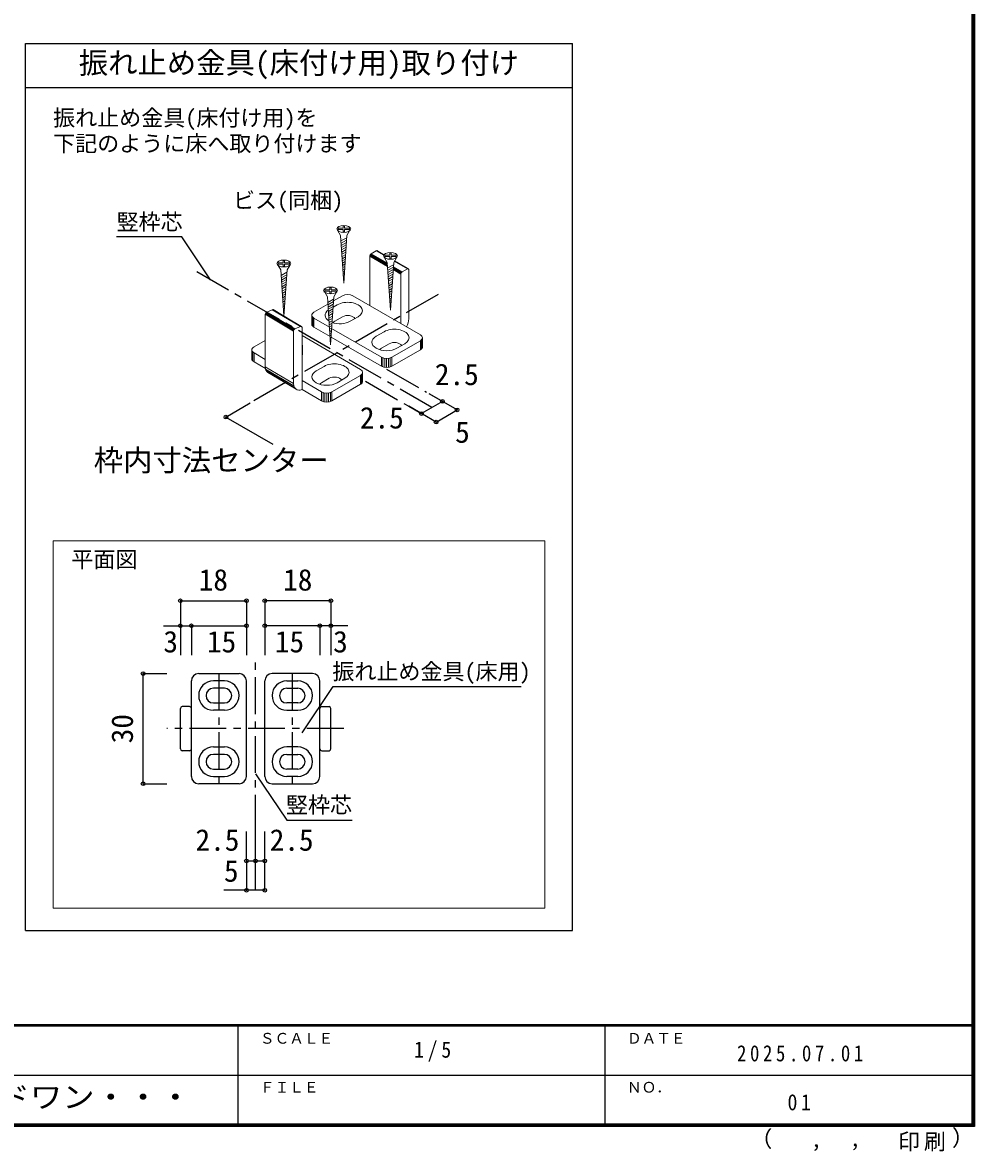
# Model space of a CAD drawing. Units: millimetres at full size, sheet at 1:5, with parts at other scales. Extents: x -973 to 977, y -718 to 696.
# Drawn here: x 328 to 977, y -718 to 51 of the extents above; entities that cross this region are included whole.
import ezdxf
from ezdxf.enums import TextEntityAlignment as Align

# ---------------------------------------------------------------- set-up
doc = ezdxf.new("R2010")
doc.units = ezdxf.units.MM
doc.header["$LTSCALE"] = 5
doc.header["$PDMODE"] = 32
doc.header["$PDSIZE"] = 2.5
doc.linetypes.add('CHAIN1', pattern=[8, 5, -1, 1, -1])
doc.layers.add('0-7_金物', color=7, linetype='Continuous', lineweight=18)
for name, color, linetype in [('0-A_文字', 3, 'Continuous'), ('0-B_寸法', 7, 'Continuous'), ('1-4_枠', 4, 'CHAIN1'), ('1-7_金物', 7, 'Continuous'), ('1-A_寸法', 7, 'Continuous'), ('1-B_ﾊｯﾁ', 7, 'Continuous'), ('F-1_枠', 6, 'Continuous'), ('F-A_文字', 7, 'Continuous')]:
    doc.layers.add(name, color=color, linetype=linetype)
doc.styles.add('ＭＳ ゴシック', font='')
doc.styles.get('ＭＳ ゴシック').set_extended_font_data('MS Gothic')

msp = doc.modelspace()

# ---------------------------------------------------------------- linework, layer by layer
at = {"layer": '0-7_金物'}
for p, q in [((543.163, -90.957), (544.987, -94.116)), ((543.268, -89.185), (543.268, -90.219)), ((543.268, -89.185), (546.631, -89.185)), ((543.268, -90.219), (546.631, -90.219)), ((546.631, -87.669), (547.665, -87.669)), ((546.631, -89.185), (546.631, -87.669)), ((546.631, -91.735), (546.631, -90.219)), ((546.631, -91.735), (547.665, -91.735)), ((547.665, -89.185), (547.665, -87.669)), ((547.665, -89.185), (551.028, -89.185)), ((547.665, -90.219), (551.028, -90.219)), ((547.665, -91.735), (547.665, -90.219)), ((551.134, -90.957), (549.309, -94.116)), ((551.028, -90.219), (551.028, -89.185)), ((547.148, -126.735), (544.987, -94.116)), ((549.205, -95.691), (545.24, -97.935)), ((549.097, -97.319), (545.34, -99.446)), ((548.989, -98.947), (545.441, -100.956)), ((547.148, -126.735), (549.309, -94.116)), ((548.881, -100.575), (545.541, -102.466)), ((548.774, -102.203), (545.641, -103.977)), ((548.666, -103.831), (545.741, -105.487)), ((548.558, -105.46), (545.841, -106.998)), ((548.45, -107.088), (545.941, -108.508)), ((576.917, -114.143), (565.085, -107.312)), ((576.891, -113.754), (565.268, -107.044)), ((576.867, -113.392), (565.481, -106.819)), ((569.245, -104.61), (565.71, -106.652)), ((576.847, -113.081), (565.71, -106.652)), ((574.368, -107.568), (569.245, -104.61)), ((574.46, -107.392), (569.474, -104.513)), ((574.528, -107.287), (569.687, -104.492)), ((574.553, -107.252), (569.87, -104.549)), ((575.088, -107.556), (575.088, -108.59)), ((575.088, -107.556), (578.451, -107.556)), ((578.451, -106.04), (579.485, -106.04)), ((578.451, -107.556), (578.451, -106.04)), ((579.485, -107.556), (579.485, -106.04)), ((579.485, -107.556), (582.848, -107.556)), ((582.848, -108.59), (582.848, -107.556)), ((502.352, -114.519), (504.177, -117.678)), ((502.458, -112.747), (505.821, -112.747)), ((502.458, -112.747), (502.458, -113.781)), ((502.458, -113.781), (505.821, -113.781)), ((505.821, -112.747), (505.821, -111.231)), ((505.821, -111.231), (506.854, -111.231)), ((505.821, -115.297), (505.821, -113.781)), ((506.854, -112.747), (506.854, -111.231)), ((506.854, -112.747), (510.217, -112.747)), ((510.323, -114.519), (508.498, -117.678)), ((510.217, -113.781), (510.217, -112.747)), ((548.342, -108.716), (546.041, -110.019)), ((548.234, -110.344), (546.141, -111.529)), ((548.126, -111.972), (546.241, -113.039)), ((548.018, -113.6), (546.341, -114.55)), ((547.911, -115.228), (546.441, -116.06)), ((564.826, -141.863), (564.826, -108.183)), ((576.987, -115.204), (564.826, -108.183)), ((576.967, -114.893), (564.856, -107.901)), ((576.943, -114.531), (564.944, -107.604)), ((574.983, -109.328), (576.807, -112.487)), ((575.088, -108.59), (578.451, -108.59)), ((578.968, -145.106), (576.807, -112.487)), ((581.025, -114.062), (577.06, -116.306)), ((578.451, -110.106), (578.451, -108.59)), ((578.451, -110.106), (579.485, -110.106)), ((578.968, -145.106), (581.129, -112.487)), ((579.485, -108.59), (582.848, -108.59)), ((579.485, -110.106), (579.485, -108.59)), ((582.953, -109.328), (581.129, -112.487)), ((590.459, -116.858), (581.569, -111.726)), ((590.687, -116.761), (581.668, -111.553)), ((590.901, -116.74), (581.731, -111.445)), ((591.084, -116.796), (581.752, -111.408)), ((506.25, -148.981), (504.177, -117.678)), ((508.394, -119.253), (504.43, -121.497)), ((508.286, -120.881), (504.53, -123.008)), ((508.178, -122.509), (504.63, -124.518)), ((505.821, -115.297), (506.854, -115.297)), ((506.418, -149.081), (508.498, -117.678)), ((547.803, -116.856), (546.541, -117.571)), ((547.695, -118.485), (546.641, -119.081)), ((547.587, -120.113), (546.741, -120.592)), ((547.479, -121.741), (546.841, -122.102)), ((580.917, -115.69), (577.16, -117.817)), ((580.809, -117.318), (577.26, -119.327)), ((580.701, -118.946), (577.36, -120.838)), ((580.593, -120.574), (577.46, -122.348)), ((580.485, -122.203), (577.56, -123.859)), ((586.039, -120.43), (580.803, -117.407)), ((586.069, -120.149), (580.822, -117.119)), ((586.158, -119.851), (580.844, -116.784)), ((586.298, -119.559), (580.868, -116.424)), ((586.481, -119.291), (580.892, -116.064)), ((586.694, -119.066), (580.914, -115.729)), ((586.923, -118.899), (580.933, -115.441)), ((586.039, -154.111), (586.039, -120.43)), ((590.459, -116.858), (586.923, -118.899)), ((591.343, -117.368), (591.343, -151.049)), ((508.071, -124.137), (504.73, -126.029)), ((507.963, -125.765), (504.83, -127.539)), ((507.855, -127.394), (504.93, -129.049)), ((507.747, -129.022), (505.03, -130.56)), ((507.639, -130.65), (505.13, -132.07)), ((537.64, -131.118), (537.64, -129.602)), ((537.64, -129.602), (538.674, -129.602)), ((538.674, -131.118), (538.674, -129.602)), ((547.371, -123.369), (546.941, -123.612)), ((580.378, -123.831), (577.661, -125.369)), ((580.27, -125.459), (577.761, -126.879)), ((580.162, -127.087), (577.861, -128.39)), ((580.054, -128.715), (577.961, -129.9)), ((579.946, -130.343), (578.061, -131.411)), ((507.531, -132.278), (505.23, -133.581)), ((507.423, -133.906), (505.33, -135.091)), ((507.316, -135.534), (505.43, -136.602)), ((507.208, -137.162), (505.53, -138.112)), ((534.172, -132.89), (535.996, -136.05)), ((534.277, -131.118), (537.64, -131.118)), ((534.277, -131.118), (534.277, -132.152)), ((534.277, -132.152), (537.64, -132.152)), ((538.157, -168.668), (535.996, -136.05)), ((540.214, -137.624), (536.249, -139.869)), ((537.64, -133.668), (537.64, -132.152)), ((537.64, -133.668), (538.674, -133.668)), ((538.157, -168.668), (540.318, -136.05)), ((538.674, -131.118), (542.037, -131.118)), ((540.138, -138.766), (546.264, -135.229)), ((542.142, -132.89), (540.318, -136.05)), ((542.037, -132.152), (542.037, -131.118)), ((599.297, -161.765), (553.336, -135.229)), ((579.838, -131.971), (578.161, -132.921)), ((579.73, -133.599), (578.261, -134.431)), ((579.623, -135.228), (578.361, -135.942)), ((579.515, -136.856), (578.461, -137.452)), ((494.64, -146.323), (498.471, -144.716)), ((517.754, -156.206), (498.471, -144.716)), ((518.002, -156.139), (498.718, -144.649)), ((518.233, -156.15), (498.949, -144.66)), ((518.431, -156.239), (499.148, -144.749)), ((507.1, -138.79), (505.63, -139.622)), ((506.992, -140.419), (505.73, -141.133)), ((506.884, -142.047), (505.83, -142.643)), ((506.776, -143.675), (505.93, -144.154)), ((506.668, -145.303), (506.031, -145.664)), ((526.819, -146.456), (536.322, -140.969)), ((540.106, -139.252), (536.349, -141.379)), ((539.998, -140.88), (536.449, -142.889)), ((539.89, -142.508), (536.55, -144.4)), ((539.782, -144.137), (536.65, -145.91)), ((539.675, -145.765), (536.75, -147.421)), ((542.729, -141.353), (539.857, -143.011)), ((579.407, -138.484), (578.561, -138.963)), ((579.299, -140.112), (578.661, -140.473)), ((579.191, -141.74), (578.761, -141.984)), ((512.967, -159.298), (493.683, -147.807)), ((493.683, -147.807), (493.683, -183.53)), ((512.999, -159.004), (493.716, -147.513)), ((513.095, -158.702), (493.811, -147.212)), ((513.247, -158.414), (493.963, -146.924)), ((513.445, -158.159), (494.162, -146.668)), ((513.676, -157.954), (494.393, -146.463)), ((513.924, -157.813), (494.64, -146.323)), ((506.56, -146.931), (506.131, -147.175)), ((525.355, -148.497), (525.355, -154.621)), ((525.525, -149.244), (525.525, -155.368)), ((526.024, -149.941), (526.024, -156.064)), ((526.819, -150.538), (526.819, -156.662)), ((537.359, -156.624), (526.819, -150.538)), ((539.567, -147.393), (536.85, -148.931)), ((539.459, -149.021), (536.95, -150.441)), ((539.351, -150.649), (537.05, -151.952)), ((539.243, -152.277), (537.15, -153.462)), ((546.264, -149.518), (540.961, -152.58)), ((556.871, -149.518), (551.568, -152.58)), ((512.967, -159.298), (512.967, -195.021)), ((513.924, -157.813), (517.754, -156.206)), ((518.712, -199.106), (518.712, -156.887)), ((537.781, -162.991), (526.819, -156.662)), ((539.135, -153.905), (537.25, -154.973)), ((539.027, -155.534), (537.35, -156.483)), ((538.92, -157.162), (537.45, -157.994)), ((538.812, -158.79), (537.55, -159.504)), ((538.704, -160.418), (537.65, -161.014)), ((572.781, -177.075), (538.896, -157.511)), ((569.245, -162.786), (574.549, -159.724)), ((486.008, -170.018), (493.683, -165.587)), ((558.487, -185.327), (518.712, -162.363)), ((518.989, -168.997), (518.989, -175.121)), ((538.596, -162.046), (537.75, -162.525)), ((538.488, -163.674), (537.85, -164.035)), ((538.38, -165.302), (537.95, -165.546)), ((572.781, -183.198), (538.506, -163.409)), ((578.084, -167.889), (572.781, -170.951)), ((599.297, -165.848), (579.852, -177.075)), ((583.388, -170.951), (588.691, -167.889)), ((599.297, -165.848), (599.297, -171.971)), ((600.092, -165.25), (600.092, -171.374)), ((600.592, -164.554), (600.592, -170.677)), ((600.762, -163.806), (600.762, -169.93)), ((484.544, -172.059), (484.544, -178.183)), ((484.714, -172.806), (484.714, -178.93)), ((485.214, -173.503), (485.214, -179.626)), ((493.683, -178.532), (486.008, -174.101)), ((486.008, -174.101), (486.008, -180.224)), ((599.297, -171.971), (579.852, -183.198)), ((493.787, -184.715), (486.008, -180.224)), ((512.967, -195.021), (493.683, -183.53)), ((528.435, -186.348), (533.738, -183.286)), ((572.781, -177.075), (572.781, -183.198)), ((573.816, -177.533), (573.816, -183.657)), ((575.022, -177.822), (575.022, -183.945)), ((576.316, -177.92), (576.316, -184.044)), ((577.611, -177.822), (577.611, -183.945)), ((578.816, -177.533), (578.816, -183.657)), ((579.852, -177.075), (579.852, -183.198)), ((513.162, -196.62), (493.879, -185.129)), ((513.736, -197.946), (494.453, -186.455)), ((514.649, -198.908), (495.366, -187.417)), ((537.273, -191.451), (531.97, -194.513)), ((558.487, -189.41), (539.041, -200.637)), ((542.577, -194.513), (547.88, -191.451)), ((558.487, -189.41), (558.487, -195.534)), ((559.281, -188.812), (559.281, -194.936)), ((559.781, -188.116), (559.781, -194.24)), ((559.951, -187.369), (559.951, -193.492)), ((531.97, -200.637), (518.712, -192.982)), ((531.97, -206.76), (518.712, -199.106)), ((558.487, -195.534), (539.041, -206.76)), ((531.97, -200.637), (531.97, -206.76)), ((533.006, -201.095), (533.006, -207.219)), ((534.212, -201.384), (534.212, -207.508)), ((535.506, -201.482), (535.506, -207.606)), ((536.8, -201.384), (536.8, -207.508)), ((538.006, -201.095), (538.006, -207.219)), ((539.041, -200.637), (539.041, -206.76)), ((349.161, -552.197), (349.161, -302.063)), ((684.02, -552.197), (349.161, -552.197))]:
    msp.add_line(p, q, dxfattribs=at)
for points in [[(506.854, -115.297), (506.854, -113.781), (510.217, -113.781)], [(538.674, -133.668), (538.674, -132.152), (542.037, -132.152)], [(349.161, -302.063), (684.02, -302.063), (684.02, -552.197)]]:
    msp.add_lwpolyline(points, dxfattribs=at)
for centre in [(547.148, -89.702), (578.968, -108.073), (506.337, -113.264), (538.157, -131.635)]:
    msp.add_ellipse(centre, major_axis=(4.71, 0), ratio=0.5, dxfattribs=at)
for centre, major_axis, ratio, start_param, end_param in [((565.71, -107.672), (0.625, 1.083), 0.57735, 0.7853982, 2.3561945), ((569.245, -105.631), (0.625, 1.083), 0.57735, 6.2831853, 7.0685835), ((586.923, -119.92), (0.625, 1.083), 0.57735, 0.7853982, 2.3561945), ((590.459, -117.879), (0.625, 1.083), 0.57735, 5.4977871, 7.0685835), ((549.8, -137.27), (-5, 0), 0.57735, 3.9269908, 5.4977871), ((498.471, -145.798), (0.64, 1.074), 0.663414, 6.2296055, 7.0150037), ((544.497, -148.497), (10, 0), 0.57735, 2.4831952, 3.8764508), ((549.8, -145.435), (10, 0), 0.57735, 5.4977871, 8.6393798), ((494.64, -147.405), (0.64, 1.074), 0.663414, 0.7318184, 2.3026147), ((530.355, -148.497), (-5, 0), 0.57735, 5.4977871, 7.0685835), ((544.497, -148.497), (10, 0), 0.57735, 4.1506266, 5.4977871), ((544.497, -154.621), (5, 0), 0.57735, 2.3561945, 2.7802255), ((549.8, -151.559), (5, 0), 0.57735, 0.2617994, 2.3561945), ((586.039, -154.111), (3.75, 6.495), 0.57735, 4.712389, 5.4977871), ((513.924, -158.896), (0.64, 1.074), 0.663414, 0.7318184, 2.3026147), ((517.754, -157.289), (0.64, 1.074), 0.663414, 5.4442074, 7.0150037), ((530.355, -154.621), (-5, 0), 0.57735, 6.2831853, 7.0685835), ((581.62, -163.806), (10, 0), 0.57735, 5.4977871, 8.6393798), ((508.989, -168.997), (10, 0), 0.57735, 6.047146, 6.5192246), ((576.316, -166.868), (10, 0), 0.57735, 2.3561945, 5.4977871), ((581.62, -169.93), (5, 0), 0.57735, 0.2617994, 2.3561945), ((595.762, -163.806), (-5, 0), 0.57735, 2.3561945, 3.9269908), ((489.544, -172.059), (-5, 0), 0.57735, 5.4977871, 7.0685835), ((508.989, -175.121), (10, 0), 0.57735, 6.047146, 6.5192246), ((576.316, -172.992), (5, 0), 0.57735, 2.3561945, 2.7802255), ((595.762, -169.93), (-5, 0), 0.57735, 2.3561945, 3.1415927), ((489.544, -178.183), (-5, 0), 0.57735, 6.2831853, 7.0685835), ((499.428, -181.12), (3.839, 6.443), 0.663414, 2.3026147, 3.0880129), ((540.809, -187.369), (10, 0), 0.57735, 5.4977871, 8.6393798), ((576.316, -175.033), (-5, 0), 0.57735, 0.7853982, 2.3561945), ((576.316, -181.157), (-5, 0), 0.57735, 0.7853982, 2.3561945), ((535.506, -190.431), (10, 0), 0.57735, 2.3561945, 5.4977871), ((540.809, -193.492), (5, 0), 0.57735, 0.2617994, 2.3561945), ((554.951, -187.369), (-5, 0), 0.57735, 2.3561945, 3.9269908), ((518.712, -192.611), (3.839, 6.443), 0.663414, 2.3026147, 3.873411), ((535.506, -196.554), (5, 0), 0.57735, 2.3561945, 2.7802255), ((554.951, -193.492), (-5, 0), 0.57735, 2.3561945, 3.1415927), ((535.506, -198.595), (-5, 0), 0.57735, 0.7853982, 2.3561945), ((535.506, -204.719), (-5, 0), 0.57735, 0.7853982, 2.3561945)]:
    msp.add_ellipse(centre, major_axis=major_axis, ratio=ratio, start_param=start_param, end_param=end_param, dxfattribs=at)
at = {"layer": '0-A_文字'}
for p, q in [((330.297, 36.633), (703.009, 36.633)), ((330.297, -567.5), (330.297, 36.633)), ((703.009, -567.5), (703.009, 36.633)), ((330.297, 6.633), (703.009, 6.633)), ((330.297, -567.5), (703.009, -567.5))]:
    msp.add_line(p, q, dxfattribs=at)
at = {"layer": '0-A_文字', "color": 4}
for p, q in [((436.779, -95.203), (392.375, -95.203)), ((456.463, -124.295), (436.779, -95.203)), ((518.748, -432.706), (539.972, -401.339)), ((539.972, -401.339), (667.96, -401.339)), ((487.133, -460.811), (508.357, -492.178)), ((508.357, -492.178), (552.761, -492.178))]:
    msp.add_line(p, q, dxfattribs=at)
at = {"layer": '0-B_寸法', "color": 4, "linetype": 'CHAIN1'}
for p, q in [((607.207, -211.327), (445.054, -117.708)), ((611.399, -134.366), (485.648, -206.968)), ((576.316, -185.24), (603.422, -200.889)), ((562.022, -193.492), (591.419, -210.465))]:
    msp.add_line(p, q, dxfattribs=at)
at = {"layer": '0-B_寸法', "color": 4}
for p, q in [((614.354, -207.2), (600.06, -215.453)), ((614.354, -207.2), (605.383, -202.021)), ((624.354, -212.974), (605.713, -202.212)), ((466.864, -217.813), (483.508, -208.204)), ((591.419, -210.465), (600.06, -215.453)), ((610.06, -221.227), (591.419, -210.465)), ((610.06, -221.227), (624.354, -212.974)), ((466.864, -217.813), (498.744, -236.219))]:
    msp.add_line(p, q, dxfattribs=at)
at = {"layer": '0-B_寸法'}
for p in [(614.354, -207.2), (600.06, -215.453), (624.354, -212.974), (466.864, -217.813), (610.06, -221.227)]:
    msp.add_point(p, dxfattribs=at)
at = {"layer": '1-4_枠'}
for p, q in [((487.091, -539.995), (487.091, -382.463)), ((462.091, -392.463), (462.091, -467.463)), ((512.091, -392.463), (512.091, -467.463)), ((547.091, -429.963), (426.637, -429.963))]:
    msp.add_line(p, q, dxfattribs=at)
at = {"layer": '1-7_金物'}
for p, q in [((443.341, -462.463), (443.341, -397.463)), ((448.341, -392.463), (475.841, -392.463)), ((465.841, -397.463), (458.341, -397.463)), ((480.841, -462.463), (480.841, -397.463)), ((493.341, -462.463), (493.341, -397.463)), ((525.841, -392.463), (498.341, -392.463)), ((508.341, -397.463), (515.841, -397.463)), ((530.841, -462.463), (530.841, -397.463)), ((465.841, -402.463), (458.341, -402.463)), ((508.341, -402.463), (515.841, -402.463)), ((442.091, -414.963), (437.091, -414.963)), ((458.341, -412.463), (465.841, -412.463)), ((515.841, -412.463), (508.341, -412.463)), ((532.091, -414.963), (537.091, -414.963)), ((435.841, -443.713), (435.841, -416.213)), ((465.841, -417.463), (458.341, -417.463)), ((508.341, -417.463), (515.841, -417.463)), ((538.341, -443.713), (538.341, -416.213)), ((442.091, -444.963), (437.091, -444.963)), ((458.341, -442.463), (465.841, -442.463)), ((515.841, -442.463), (508.341, -442.463)), ((532.091, -444.963), (537.091, -444.963)), ((465.841, -447.463), (458.341, -447.463)), ((508.341, -447.463), (515.841, -447.463)), ((458.341, -457.463), (465.841, -457.463)), ((515.841, -457.463), (508.341, -457.463)), ((475.841, -467.463), (448.341, -467.463)), ((458.341, -462.463), (465.841, -462.463)), ((498.341, -467.463), (525.841, -467.463)), ((515.841, -462.463), (508.341, -462.463))]:
    msp.add_line(p, q, dxfattribs=at)
for centre, radius, start, end in [((448.341, -397.463), 5, 90, 180), ((458.341, -407.463), 10, 90, 270), ((465.841, -407.463), 10, 270, 90), ((475.841, -397.463), 5, 0, 90), ((498.341, -397.463), 5, 90, 180), ((508.341, -407.463), 10, 90, 270), ((515.841, -407.463), 10, 270, 90), ((525.841, -397.463), 5, 0, 90), ((458.341, -407.463), 5, 90, 270), ((465.841, -407.463), 5, 270, 90), ((508.341, -407.463), 5, 90, 270), ((515.841, -407.463), 5, 270, 90), ((437.091, -416.213), 1.25, 90, 180), ((442.091, -416.213), 1.25, 0, 90), ((532.091, -416.213), 1.25, 90, 180), ((537.091, -416.213), 1.25, 0, 90), ((437.091, -443.713), 1.25, 180, 270), ((442.091, -443.713), 1.25, 270, 0), ((458.341, -452.463), 10, 90, 270), ((465.841, -452.463), 10, 270, 90), ((508.341, -452.463), 10, 90, 270), ((515.841, -452.463), 10, 270, 90), ((532.091, -443.713), 1.25, 180, 270), ((537.091, -443.713), 1.25, 270, 0), ((458.341, -452.463), 5, 90, 270), ((465.841, -452.463), 5, 270, 90), ((508.341, -452.463), 5, 90, 270), ((515.841, -452.463), 5, 270, 90), ((448.341, -462.463), 5, 180, 270), ((475.841, -462.463), 5, 270, 0), ((498.341, -462.463), 5, 180, 270), ((525.841, -462.463), 5, 270, 0)]:
    msp.add_arc(centre, radius, start, end, dxfattribs=at)
at = {"layer": '1-B_ﾊｯﾁ', "color": 4}
for p, q in [((435.841, -342.855), (480.841, -342.855)), ((435.841, -342.855), (435.841, -359.963)), ((480.841, -342.855), (480.841, -359.963)), ((493.341, -342.855), (493.341, -359.963)), ((538.341, -342.855), (493.341, -342.855)), ((538.341, -342.855), (538.341, -359.963)), ((424.276, -359.963), (443.341, -359.963)), ((435.841, -359.963), (435.841, -379.963)), ((443.341, -359.963), (443.341, -379.963)), ((443.341, -359.963), (480.841, -359.963)), ((480.841, -359.963), (480.841, -379.963)), ((530.841, -359.963), (493.341, -359.963)), ((493.341, -359.963), (493.341, -379.963)), ((530.841, -359.963), (530.841, -379.963)), ((549.906, -359.963), (530.841, -359.963)), ((538.341, -359.963), (538.341, -379.963)), ((410.458, -392.463), (426.637, -392.463)), ((410.458, -467.463), (410.458, -392.463)), ((410.458, -467.463), (426.637, -467.463)), ((480.841, -519.979), (480.841, -499.979)), ((487.091, -519.979), (487.091, -499.979)), ((493.341, -519.979), (493.341, -499.979)), ((480.841, -519.979), (480.841, -539.995)), ((480.841, -519.979), (487.091, -519.979)), ((487.091, -519.979), (493.341, -519.979)), ((493.341, -539.995), (493.341, -519.979)), ((493.341, -539.995), (465.542, -539.995))]:
    msp.add_line(p, q, dxfattribs=at)
at = {"layer": '1-B_ﾊｯﾁ'}
for p in [(435.841, -342.855), (480.841, -342.855), (493.341, -342.855), (538.341, -342.855), (435.841, -359.963), (443.341, -359.963), (480.841, -359.963), (493.341, -359.963), (530.841, -359.963), (538.341, -359.963), (410.458, -392.463), (410.458, -467.463), (480.841, -519.979), (487.091, -519.979), (493.341, -519.979), (480.841, -539.995), (493.341, -539.995)]:
    msp.add_point(p, dxfattribs=at)
at = {"layer": 'F-1_枠'}
for p, q in [((974.986, 695.833), (974.986, -700.833)), ((975.82, 695.833), (975.82, -700.833)), ((976.653, 695.833), (976.653, -700.833)), ((976.653, -631.667), (-973.347, -631.667)), ((976.653, -632.5), (-973.347, -632.5)), ((474.986, -632.5), (474.986, -699.167)), ((724.986, -632.5), (724.986, -699.167)), ((1.653, -665.833), (974.986, -665.834)), ((976.653, -699.167), (-973.347, -699.167)), ((976.653, -700), (-973.347, -700)), ((976.653, -700.833), (-973.347, -700.833))]:
    msp.add_line(p, q, dxfattribs=at)

# ---------------------------------------------------------------- texts
at = {"layer": '0-A_文字', "color": 7, "style": 'ＭＳ ゴシック'}
for s, height, p in [('振れ止め金具(床付け用)取り付け', 14.66, (366.653, 11.633)), ('振れ止め金具(床付け用)を', 11, (349.206, -22.826)), ('下記のように床へ取り付けます', 11, (349.206, -40.362)), ('平面図', 11, (361.603, -323.54))]:
    msp.add_text(s, height=height, dxfattribs=at).set_placement(p, align=Align.BOTTOM_LEFT)
at = {"layer": '0-B_寸法', "style": 'ＭＳ ゴシック'}
for s, height, p in [('ビス(同梱)', 11, (471.72, -79.038)), ('2.5', 14.66, (609.189, -200.477)), ('2.5', 14.66, (558.126, -230.01)), ('5', 14.66, (622.994, -239.74)), ('枠内寸法センター', 14.66, (376.854, -258.983))]:
    msp.add_text(s, height=height, dxfattribs=at).set_placement(p, align=Align.BOTTOM_LEFT)
at = {"layer": '1-A_寸法', "style": 'ＭＳ ゴシック'}
for s, p in [('竪枠芯', (392.375, -93.704)), ('振れ止め金具(床用)', (539.377, -399.84)), ('竪枠芯', (507.761, -490.679))]:
    msp.add_text(s, height=11, dxfattribs=at).set_placement(p, align=Align.BOTTOM_LEFT)
at = {"layer": '1-B_ﾊｯﾁ', "style": 'ＭＳ ゴシック'}
for s, p in [('18', (448.341, -340.355)), ('18', (505.841, -340.355)), ('3', (424.276, -382.463)), ('15', (453.966, -382.463)), ('15', (500.216, -382.463)), ('3', (539.906, -382.463)), ('2.5', (446.154, -517.479)), ('2.5', (496.682, -517.479)), ('5', (465.542, -538.607))]:
    msp.add_text(s, height=14.66, dxfattribs=at).set_placement(p, align=Align.BOTTOM_LEFT)
msp.add_text('30', height=14.66, rotation=90, dxfattribs=at).set_placement((407.958, -439.963), align=Align.BOTTOM_LEFT)
at = {"layer": 'F-A_文字', "style": 'ＭＳ ゴシック'}
for s, height, p in [('ＳＣＡＬＥ', 7.331, (489.986, -646.667)), ('ＤＡＴＥ', 7.331, (739.986, -646.667)), ('ＦＩＬＥ', 7.331, (489.986, -680)), ('ＮＯ．', 7.331, (739.986, -680.001)), ('（', 11, (823.992, -718.052)), ('）', 11, (961.387, -717.355)), (',', 11, (865.199, -718.052)), (',', 11, (891.686, -717.588))]:
    msp.add_text(s, height=height, dxfattribs=at).set_placement(p, align=Align.BOTTOM_LEFT)
at = {"layer": 'F-A_文字', "style": 'ＭＳ ゴシック', "width": 1.1}
msp.add_text('ウッドワン・・・', height=14.66, dxfattribs=at).set_placement((267.486, -692.5), align=Align.BOTTOM_LEFT)
at = {"layer": 'F-A_文字', "char_height": 11, "attachment_point": 7, "style": 'ＭＳ ゴシック'}
for s, insert in [('\\T1.38;\\W0.9;1/5', (594.986, -656.667)), ('\\T1.39;\\W0.85;2025.07.01', (814.986, -656.667)), ('\\T1.36;\\W0.9;01', (849.361, -690.001)), ('\\T1.17;印刷', (924.678, -717.82))]:
    msp.add_mtext(s, dxfattribs=dict(at, insert=insert))

doc.saveas('drawing.dxf')
